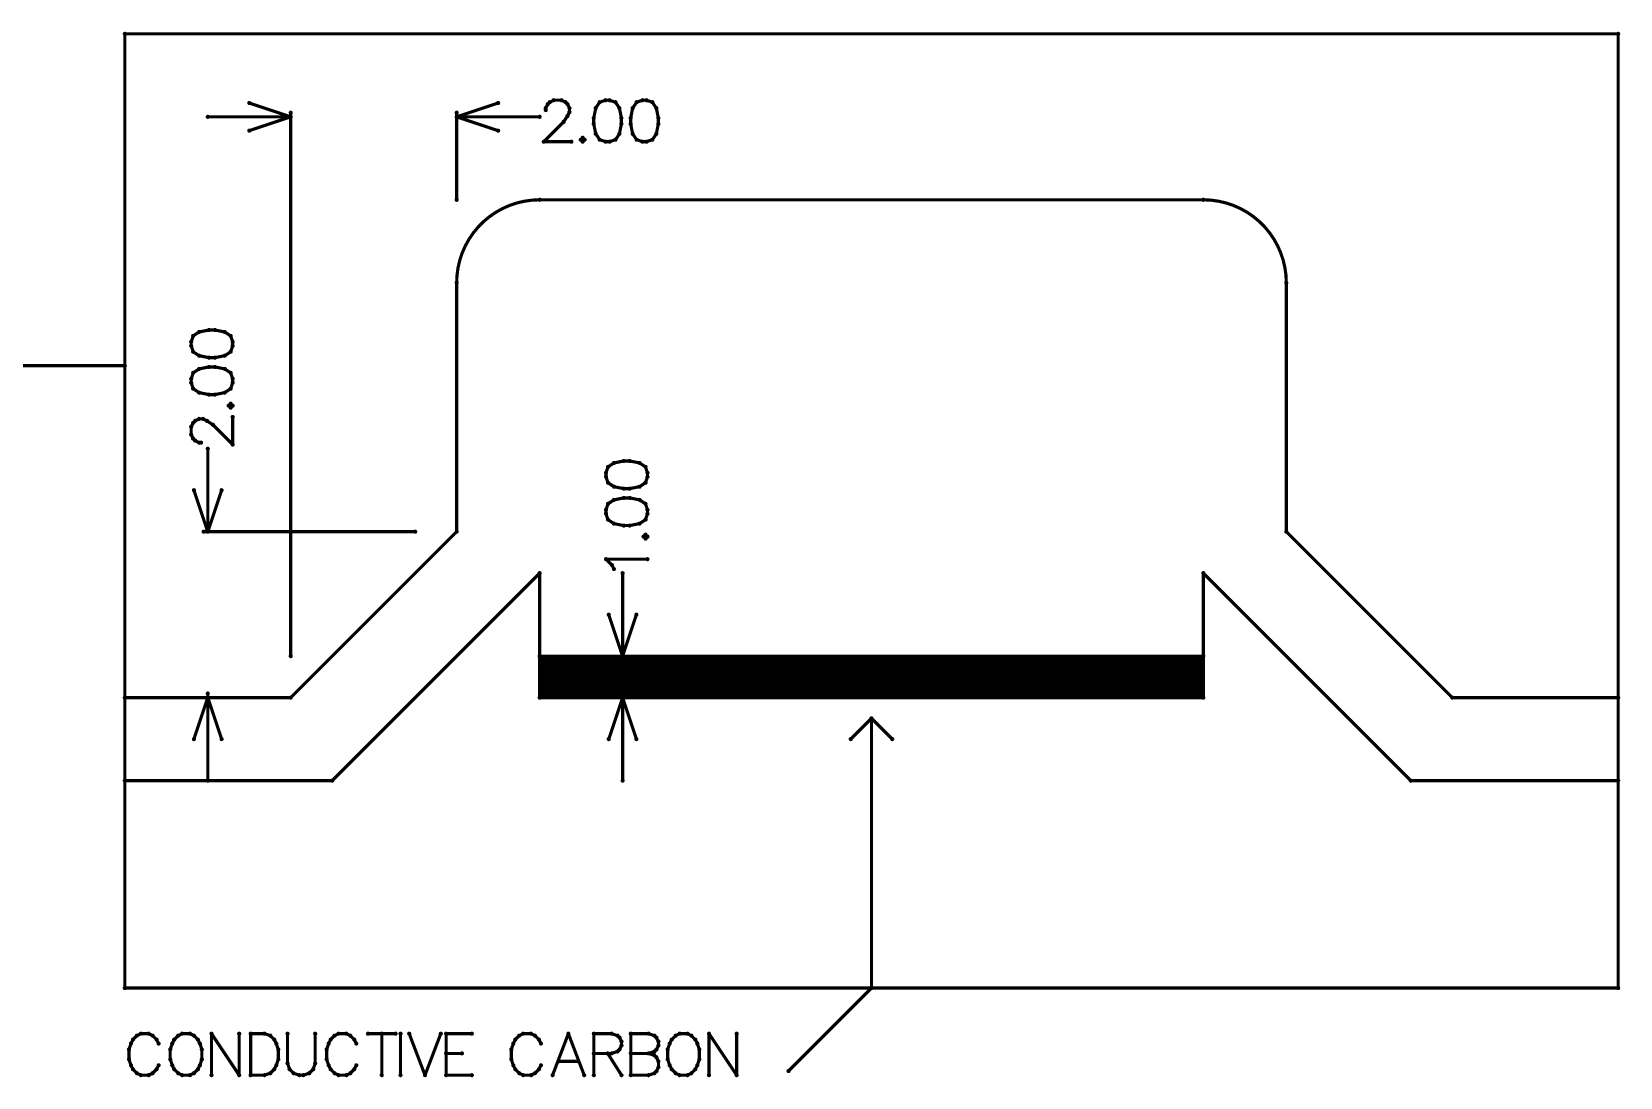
# Model space of a CAD drawing. Extents: x 0 to 200, y 0 to 200.
# Drawn here: x 67.76 to 106.05, y 136.85 to 162.05 of the extents above; entities that cross this region are included whole.
import ezdxf

# ---------------------------------------------------------------- set-up
doc = ezdxf.new("R2010")
doc.units = 0
doc.layers.get('0').update_dxf_attribs({"linetype": 'CONTINUOUS'})
doc.layers.add('gm1', color=1, linetype='CONTINUOUS')
doc.layers.add('gm2', color=1, linetype='CONTINUOUS')

# ---------------------------------------------------------------- blocks, each defined once
blk = doc.blocks.new('D10')
at = {"const_width": 0.05}
blk.add_lwpolyline([(-0.025, 0, 1), (0.025, 0, 1)], format="xyb", close=True, dxfattribs=at)
blk = doc.blocks.new('D14')
at = {"const_width": 0.999998}
blk.add_lwpolyline([(-7.999984, 0), (7.999984, 0)], dxfattribs=at)

msp = doc.modelspace()

# ---------------------------------------------------------------- linework, layer by layer
at = {"layer": 'gm1', "color": 1, "const_width": 0.0762}
for points in [[(80.00016, 158.000316, 0.414214), (78.000156, 156.000312)], [(98.000196, 156.000312, 0.414214), (96.000192, 158.000316)]]:
    msp.add_lwpolyline(points, format="xyb", dxfattribs=at)
for points in [[(80.00016, 158.000316), (80.00016, 158.000316)], [(80.00016, 158.000316), (80.00016, 158.000316)], [(80.00016, 158.000316), (96.000192, 158.000316)], [(78.000156, 150.0003), (78.000156, 156.000312)], [(98.000196, 156.000312), (98.000196, 156.000312)], [(98.000196, 156.000312), (98.000196, 156.000312)], [(98.000196, 156.000312), (98.000196, 150.0003)], [(74.000148, 146.000292), (78.000156, 150.0003)], [(98.000196, 150.0003), (102.000204, 146.000292)], [(80.00016, 149.000298), (75.00015, 144.000288)], [(80.00016, 146.000292), (80.00016, 149.000298)], [(101.000202, 144.000288), (96.000192, 149.000298)], [(96.000192, 149.000298), (96.000192, 146.000292)], [(96.000192, 147.000294), (80.00016, 147.000294)], [(74.000148, 146.000292), (70.00014, 146.000292)], [(96.000192, 146.000292), (80.00016, 146.000292)], [(102.000204, 146.000292), (106.000212, 146.000292)], [(75.00015, 144.000288), (70.00014, 144.000288)], [(106.000212, 144.000288), (101.000202, 144.000288)]]:
    msp.add_lwpolyline(points, dxfattribs=at)
at = {"layer": 'gm2', "color": 1, "const_width": 0.0762}
for points in [[(106.000212, 162.000324), (70.00014, 162.000324)], [(70.00014, 162.000324), (70.00014, 139.000278)], [(106.000212, 139.000278), (106.000212, 162.000324)], [(73.000146, 160.333651), (74.000148, 160.00032)], [(74.000148, 147.000294), (74.000148, 160.10033)], [(78.000156, 160.00032), (79.000158, 160.333651)], [(78.000156, 160.10033), (78.000156, 158.000316)], [(80.19538, 160.305011), (80.14777, 160.20978)], [(80.14777, 160.20978), (80.14777, 160.16217)], [(80.24299, 160.352611), (80.19538, 160.305011)], [(80.338211, 160.400221), (80.24299, 160.352611)], [(80.528641, 160.400221), (80.338211, 160.400221)], [(80.623861, 160.352611), (80.528641, 160.400221)], [(80.671471, 160.305011), (80.623861, 160.352611)], [(80.719081, 160.20978), (80.671471, 160.305011)], [(80.671471, 160.01933), (80.719081, 160.11456)], [(80.719081, 160.11456), (80.719081, 160.20978)], [(81.352283, 160.20978), (81.304673, 159.97173)], [(81.447493, 160.352611), (81.352283, 160.20978)], [(81.590323, 160.400221), (81.447493, 160.352611)], [(81.685543, 160.400221), (81.590323, 160.400221)], [(81.828364, 160.352611), (81.685543, 160.400221)], [(81.923584, 160.20978), (81.828364, 160.352611)], [(81.971194, 159.97173), (81.923584, 160.20978)], [(82.242564, 160.20978), (82.194954, 159.97173)], [(82.337785, 160.352611), (82.242564, 160.20978)], [(82.480605, 160.400221), (82.337785, 160.352611)], [(82.575825, 160.400221), (82.480605, 160.400221)], [(82.718655, 160.352611), (82.575825, 160.400221)], [(82.813876, 160.20978), (82.718655, 160.352611)], [(82.861486, 159.97173), (82.813876, 160.20978)], [(72.000144, 160.00032), (74.000148, 160.00032)], [(74.000148, 160.00032), (73.000146, 159.666989)], [(80.00016, 160.00032), (78.000156, 160.00032)], [(78.000156, 160.00032), (79.000158, 159.666989)], [(80.576251, 159.87653), (80.10016, 159.400439)], [(80.576251, 159.87653), (80.671471, 160.01933)], [(81.304673, 159.97173), (81.304673, 159.8289)], [(81.304673, 159.8289), (81.352283, 159.590869)], [(81.923584, 159.590869), (81.971194, 159.8289)], [(81.971194, 159.8289), (81.971194, 159.97173)], [(82.194954, 159.97173), (82.194954, 159.8289)], [(82.194954, 159.8289), (82.242564, 159.590869)], [(82.813876, 159.590869), (82.861486, 159.8289)], [(82.861486, 159.8289), (82.861486, 159.97173)], [(80.10016, 159.400439), (80.766692, 159.400439)], [(81.038062, 159.495639), (80.990452, 159.448039)], [(80.990452, 159.448039), (81.038062, 159.400439)], [(81.085662, 159.448039), (81.038062, 159.495639)], [(81.038062, 159.400439), (81.085662, 159.448039)], [(81.352283, 159.590869), (81.447493, 159.448039)], [(81.447493, 159.448039), (81.590323, 159.400439)], [(81.590323, 159.400439), (81.685543, 159.400439)], [(81.685543, 159.400439), (81.828364, 159.448039)], [(81.828364, 159.448039), (81.923584, 159.590869)], [(82.242564, 159.590869), (82.337785, 159.448039)], [(82.337785, 159.448039), (82.480605, 159.400439)], [(82.480605, 159.400439), (82.575825, 159.400439)], [(82.575825, 159.400439), (82.718655, 159.448039)], [(82.718655, 159.448039), (82.813876, 159.590869)], [(71.647863, 154.718799), (71.600253, 154.575959)], [(71.790684, 154.81402), (71.647863, 154.718799)], [(72.028734, 154.86162), (71.790684, 154.81402)], [(72.171554, 154.86162), (72.028734, 154.86162)], [(72.409605, 154.81402), (72.171554, 154.86162)], [(72.552425, 154.718799), (72.409605, 154.81402)], [(72.600035, 154.575959), (72.552425, 154.718799)], [(71.600253, 154.575959), (71.600253, 154.480759)], [(71.600253, 154.480759), (71.647863, 154.337929)], [(71.647863, 154.337929), (71.790684, 154.242708)], [(72.409605, 154.242708), (72.552425, 154.337929)], [(72.552425, 154.337929), (72.600035, 154.480759)], [(72.600035, 154.480759), (72.600035, 154.575959)], [(70.00014, 154.000308), (57.000114, 154.000308)], [(71.790684, 153.923728), (71.647863, 153.828508)], [(71.790684, 154.242708), (72.028734, 154.195098)], [(72.028734, 153.971328), (71.790684, 153.923728)], [(72.028734, 154.195098), (72.171554, 154.195098)], [(72.171554, 153.971328), (72.028734, 153.971328)], [(72.171554, 154.195098), (72.409605, 154.242708)], [(72.409605, 153.923728), (72.171554, 153.971328)], [(72.552425, 153.828508), (72.409605, 153.923728)], [(71.647863, 153.828508), (71.600253, 153.685687)], [(71.600253, 153.685687), (71.600253, 153.590467)], [(71.600253, 153.590467), (71.647863, 153.447637)], [(72.600035, 153.685687), (72.552425, 153.828508)], [(72.552425, 153.447637), (72.600035, 153.590467)], [(72.600035, 153.590467), (72.600035, 153.685687)], [(71.647863, 153.447637), (71.790684, 153.352437)], [(71.790684, 153.352437), (72.028734, 153.304807)], [(72.028734, 153.304807), (72.171554, 153.304807)], [(72.171554, 153.304807), (72.409605, 153.352437)], [(72.409605, 153.352437), (72.552425, 153.447637)], [(72.552425, 153.085816), (72.504825, 153.038206)], [(72.504825, 153.038206), (72.552425, 152.990606)], [(72.600035, 153.038206), (72.552425, 153.085816)], [(72.552425, 152.990606), (72.600035, 153.038206)], [(72.600035, 152.766836), (72.600035, 152.100314)], [(71.647863, 152.624005), (71.600253, 152.528775)], [(71.600253, 152.528775), (71.600253, 152.338345)], [(71.695473, 152.671615), (71.647863, 152.624005)], [(71.790684, 152.719225), (71.695473, 152.671615)], [(71.885904, 152.719225), (71.790684, 152.719225)], [(71.981124, 152.671615), (71.885904, 152.719225)], [(72.123944, 152.576405), (71.981124, 152.671615)], [(72.600035, 152.100314), (72.123944, 152.576405)], [(71.600253, 152.338345), (71.647863, 152.243134)], [(71.647863, 152.243134), (71.695473, 152.195524)], [(71.695473, 152.195524), (71.790684, 152.147914)], [(71.790684, 152.147914), (71.838294, 152.147914)], [(72.000144, 150.0003), (72.000144, 152.000304)], [(81.790704, 151.656893), (81.647883, 151.561693)], [(82.028754, 151.704493), (81.790704, 151.656893)], [(82.171574, 151.704493), (82.028754, 151.704493)], [(82.409625, 151.656893), (82.171574, 151.704493)], [(82.552445, 151.561693), (82.409625, 151.656893)], [(81.647883, 151.561693), (81.600273, 151.418853)], [(81.600273, 151.418853), (81.600273, 151.323633)], [(81.600273, 151.323633), (81.647883, 151.180812)], [(82.600055, 151.418853), (82.552445, 151.561693)], [(82.552445, 151.180812), (82.600055, 151.323633)], [(82.600055, 151.323633), (82.600055, 151.418853)], [(71.666813, 151.000302), (72.000144, 150.0003)], [(72.000144, 150.0003), (72.333475, 151.000302)], [(81.647883, 151.180812), (81.790704, 151.085602)], [(81.790704, 151.085602), (82.028754, 151.037972)], [(82.028754, 151.037972), (82.171574, 151.037972)], [(82.171574, 151.037972), (82.409625, 151.085602)], [(82.409625, 151.085602), (82.552445, 151.180812)], [(81.647883, 150.671401), (81.600273, 150.528561)], [(81.600273, 150.528561), (81.600273, 150.433341)], [(81.790704, 150.766612), (81.647883, 150.671401)], [(82.028754, 150.814222), (81.790704, 150.766612)], [(82.171574, 150.814222), (82.028754, 150.814222)], [(82.409625, 150.766612), (82.171574, 150.814222)], [(82.552445, 150.671401), (82.409625, 150.766612)], [(82.600055, 150.528561), (82.552445, 150.671401)], [(82.600055, 150.433341), (82.600055, 150.528561)], [(81.600273, 150.433341), (81.647883, 150.290521)], [(81.647883, 150.290521), (81.790704, 150.19531)], [(81.790704, 150.19531), (82.028754, 150.14768)], [(82.028754, 150.14768), (82.171574, 150.14768)], [(82.171574, 150.14768), (82.409625, 150.19531)], [(82.409625, 150.19531), (82.552445, 150.290521)], [(82.552445, 150.290521), (82.600055, 150.433341)], [(77.000154, 150.0003), (71.900144, 150.0003)], [(82.552445, 149.92869), (82.504845, 149.88108)], [(82.504845, 149.88108), (82.552445, 149.83348)], [(82.600055, 149.88108), (82.552445, 149.92869)], [(82.552445, 149.83348), (82.600055, 149.88108)], [(82.600055, 149.338339), (81.600273, 149.338339)], [(81.600273, 149.338339), (81.743093, 149.195518)], [(81.743093, 149.195518), (81.790704, 149.100308)], [(82.000164, 149.000298), (82.000164, 147.000294)], [(81.666833, 148.000296), (82.000164, 147.000294)], [(82.000164, 147.000294), (82.333495, 148.000296)], [(82.000164, 146.900284), (82.000164, 147.100304)], [(72.000144, 146.000292), (71.666813, 145.00029)], [(72.000144, 146.100302), (72.000144, 145.900282)], [(72.000144, 146.000292), (72.333475, 145.00029)], [(72.000144, 144.000288), (72.000144, 146.000292)], [(81.666833, 145.00029), (82.000164, 146.000292)], [(82.000164, 146.100302), (82.000164, 145.900282)], [(82.000164, 146.000292), (82.333495, 145.00029)], [(82.000164, 146.000292), (82.000164, 144.000288)], [(88.000176, 145.500291), (87.500175, 145.00029)], [(88.000176, 139.000278), (88.000176, 145.500291)], [(88.000176, 145.500291), (88.500177, 145.00029)], [(70.00014, 139.000278), (106.000212, 139.000278)], [(86.000172, 137.000274), (88.000176, 139.000278)], [(70.19536, 137.757446), (70.290581, 137.852666)], [(70.290581, 137.852666), (70.385791, 137.900266)], [(70.385791, 137.900266), (70.576231, 137.900266)], [(70.576231, 137.900266), (70.671451, 137.852666)], [(70.671451, 137.852666), (70.766662, 137.757446)], [(71.285603, 137.852666), (71.190382, 137.757446)], [(71.380823, 137.900266), (71.285603, 137.852666)], [(71.571253, 137.900266), (71.380823, 137.900266)], [(71.666473, 137.852666), (71.571253, 137.900266)], [(71.761694, 137.757446), (71.666473, 137.852666)], [(72.756716, 136.900484), (72.090194, 137.900266)], [(72.090194, 137.900266), (72.090194, 136.900484)], [(72.756716, 137.900266), (72.756716, 136.900484)], [(73.032846, 136.900484), (73.032846, 137.900266)], [(73.032846, 137.900266), (73.366117, 137.900266)], [(73.366117, 137.900266), (73.508937, 137.852666)], [(73.508937, 137.852666), (73.604157, 137.757446)], [(73.923138, 137.186144), (73.923138, 137.900266)], [(74.589659, 137.900266), (74.589659, 137.186144)], [(75.05623, 137.852666), (74.96101, 137.757446)], [(75.15145, 137.900266), (75.05623, 137.852666)], [(75.341881, 137.900266), (75.15145, 137.900266)], [(75.437101, 137.852666), (75.341881, 137.900266)], [(75.532321, 137.757446), (75.437101, 137.852666)], [(76.527343, 137.900266), (75.860822, 137.900266)], [(76.194082, 136.900484), (76.194082, 137.900266)], [(76.646363, 137.900266), (76.646363, 136.900484)], [(77.236714, 136.900484), (76.855844, 137.900266)], [(77.617585, 137.900266), (77.236714, 136.900484)], [(77.746135, 136.900484), (77.746135, 137.900266)], [(77.746135, 137.900266), (78.365047, 137.900266)], [(79.507669, 137.852666), (79.412449, 137.757446)], [(79.602879, 137.900266), (79.507669, 137.852666)], [(79.79332, 137.900266), (79.602879, 137.900266)], [(79.88854, 137.852666), (79.79332, 137.900266)], [(79.98375, 137.757446), (79.88854, 137.852666)], [(80.693131, 137.900266), (80.312251, 136.900484)], [(81.074002, 136.900484), (80.693131, 137.900266)], [(81.307283, 136.900484), (81.307283, 137.900266)], [(81.307283, 137.900266), (81.735763, 137.900266)], [(81.735763, 137.900266), (81.878594, 137.852666)], [(81.878594, 137.852666), (81.926194, 137.805056)], [(82.197564, 136.900484), (82.197564, 137.900266)], [(82.197564, 137.900266), (82.626055, 137.900266)], [(82.626055, 137.900266), (82.768876, 137.852666)], [(82.768876, 137.852666), (82.816486, 137.805056)], [(83.278297, 137.852666), (83.183076, 137.757446)], [(83.373507, 137.900266), (83.278297, 137.852666)], [(83.563947, 137.900266), (83.373507, 137.900266)], [(83.659167, 137.852666), (83.563947, 137.900266)], [(83.754378, 137.757446), (83.659167, 137.852666)], [(84.749409, 136.900484), (84.082878, 137.900266)], [(84.082878, 137.900266), (84.082878, 136.900484)], [(84.749409, 136.900484), (84.749409, 137.900266)], [(70.10014, 137.519405), (70.14775, 137.662235)], [(70.10014, 137.281355), (70.10014, 137.519405)], [(70.14775, 137.662235), (70.19536, 137.757446)], [(70.766662, 137.757446), (70.814272, 137.662235)], [(71.142772, 137.662235), (71.095162, 137.519405)], [(71.095162, 137.519405), (71.095162, 137.281355)], [(71.190382, 137.757446), (71.142772, 137.662235)], [(71.809304, 137.662235), (71.761694, 137.757446)], [(71.856914, 137.519405), (71.809304, 137.662235)], [(71.856914, 137.281355), (71.856914, 137.519405)], [(73.604157, 137.757446), (73.651767, 137.662235)], [(73.651767, 137.662235), (73.699377, 137.519405)], [(73.699377, 137.519405), (73.699377, 137.281355)], [(74.9134, 137.662235), (74.86579, 137.519405)], [(74.86579, 137.519405), (74.86579, 137.281355)], [(74.96101, 137.757446), (74.9134, 137.662235)], [(75.579931, 137.662235), (75.532321, 137.757446)], [(79.364839, 137.662235), (79.317229, 137.519405)], [(79.317229, 137.519405), (79.317229, 137.281355)], [(79.412449, 137.757446), (79.364839, 137.662235)], [(80.03136, 137.662235), (79.98375, 137.757446)], [(81.878594, 137.471805), (81.735763, 137.424175)], [(81.926194, 137.519405), (81.878594, 137.471805)], [(81.926194, 137.805056), (81.973804, 137.709835)], [(81.973804, 137.614625), (81.926194, 137.519405)], [(81.973804, 137.709835), (81.973804, 137.614625)], [(82.768876, 137.471805), (82.626055, 137.424175)], [(82.816486, 137.519405), (82.768876, 137.471805)], [(82.816486, 137.805056), (82.864096, 137.709835)], [(82.864096, 137.614625), (82.816486, 137.519405)], [(82.864096, 137.709835), (82.864096, 137.614625)], [(83.135466, 137.662235), (83.087856, 137.519405)], [(83.087856, 137.519405), (83.087856, 137.281355)], [(83.183076, 137.757446), (83.135466, 137.662235)], [(83.801988, 137.662235), (83.754378, 137.757446)], [(83.849598, 137.519405), (83.801988, 137.662235)], [(83.849598, 137.281355), (83.849598, 137.519405)], [(70.14775, 137.138534), (70.10014, 137.281355)], [(70.19536, 137.043324), (70.14775, 137.138534)], [(70.766662, 137.043324), (70.814272, 137.138534)], [(71.095162, 137.281355), (71.142772, 137.138534)], [(71.142772, 137.138534), (71.190382, 137.043324)], [(71.761694, 137.043324), (71.809304, 137.138534)], [(71.809304, 137.138534), (71.856914, 137.281355)], [(73.651767, 137.138534), (73.604157, 137.043324)], [(73.699377, 137.281355), (73.651767, 137.138534)], [(73.970748, 137.043324), (73.923138, 137.186144)], [(74.589659, 137.186144), (74.542049, 137.043324)], [(74.86579, 137.281355), (74.9134, 137.138534)], [(74.9134, 137.138534), (74.96101, 137.043324)], [(75.532321, 137.043324), (75.579931, 137.138534)], [(78.127006, 137.424175), (77.746135, 137.424175)], [(79.317229, 137.281355), (79.364839, 137.138534)], [(79.364839, 137.138534), (79.412449, 137.043324)], [(79.98375, 137.043324), (80.03136, 137.138534)], [(80.455081, 137.233744), (80.931172, 137.233744)], [(81.735763, 137.424175), (81.307283, 137.424175)], [(81.640543, 137.424175), (81.973804, 136.900484)], [(82.197564, 137.424175), (82.626055, 137.424175)], [(82.626055, 137.424175), (82.768876, 137.376575)], [(82.768876, 137.376575), (82.816486, 137.328965)], [(82.816486, 137.328965), (82.864096, 137.233744)], [(82.864096, 137.090924), (82.816486, 136.995714)], [(82.864096, 137.233744), (82.864096, 137.090924)], [(83.087856, 137.281355), (83.135466, 137.138534)], [(83.135466, 137.138534), (83.183076, 137.043324)], [(83.754378, 137.043324), (83.801988, 137.138534)], [(83.801988, 137.138534), (83.849598, 137.281355)], [(70.290581, 136.948084), (70.19536, 137.043324)], [(70.385791, 136.900484), (70.290581, 136.948084)], [(70.576231, 136.900484), (70.385791, 136.900484)], [(70.671451, 136.948084), (70.576231, 136.900484)], [(70.671451, 136.948084), (70.766662, 137.043324)], [(71.190382, 137.043324), (71.285603, 136.948084)], [(71.285603, 136.948084), (71.380823, 136.900484)], [(71.380823, 136.900484), (71.571253, 136.900484)], [(71.571253, 136.900484), (71.666473, 136.948084)], [(71.666473, 136.948084), (71.761694, 137.043324)], [(73.366117, 136.900484), (73.032846, 136.900484)], [(73.508937, 136.948084), (73.366117, 136.900484)], [(73.604157, 137.043324), (73.508937, 136.948084)], [(74.065968, 136.948084), (73.970748, 137.043324)], [(74.208788, 136.900484), (74.065968, 136.948084)], [(74.304009, 136.900484), (74.208788, 136.900484)], [(74.446839, 136.948084), (74.304009, 136.900484)], [(74.542049, 137.043324), (74.446839, 136.948084)], [(74.96101, 137.043324), (75.05623, 136.948084)], [(75.05623, 136.948084), (75.15145, 136.900484)], [(75.15145, 136.900484), (75.341881, 136.900484)], [(75.341881, 136.900484), (75.437101, 136.948084)], [(75.437101, 136.948084), (75.532321, 137.043324)], [(77.746135, 136.900484), (78.365047, 136.900484)], [(79.412449, 137.043324), (79.507669, 136.948084)], [(79.507669, 136.948084), (79.602879, 136.900484)], [(79.602879, 136.900484), (79.79332, 136.900484)], [(79.79332, 136.900484), (79.88854, 136.948084)], [(79.88854, 136.948084), (79.98375, 137.043324)], [(82.626055, 136.900484), (82.197564, 136.900484)], [(82.768876, 136.948084), (82.626055, 136.900484)], [(82.816486, 136.995714), (82.768876, 136.948084)], [(83.183076, 137.043324), (83.278297, 136.948084)], [(83.278297, 136.948084), (83.373507, 136.900484)], [(83.373507, 136.900484), (83.563947, 136.900484)], [(83.563947, 136.900484), (83.659167, 136.948084)], [(83.659167, 136.948084), (83.754378, 137.043324)]]:
    msp.add_lwpolyline(points, dxfattribs=at)

# ---------------------------------------------------------------- block references
at = {"layer": 'gm1'}
for name, p in [('D10', (80.00016, 158.000316)), ('D10', (80.00016, 158.000316)), ('D10', (80.00016, 158.000316)), ('D10', (80.00016, 158.000316)), ('D10', (96.000192, 158.000316)), ('D10', (96.000192, 158.000316)), ('D10', (78.000156, 156.000312)), ('D10', (78.000156, 156.000312)), ('D10', (98.000196, 156.000312)), ('D10', (98.000196, 156.000312)), ('D10', (98.000196, 156.000312)), ('D10', (98.000196, 156.000312)), ('D10', (78.000156, 150.0003)), ('D10', (98.000196, 150.0003)), ('D10', (80.00016, 149.000298)), ('D10', (80.00016, 149.000298)), ('D10', (96.000192, 149.000298)), ('D10', (80.00016, 147.000294)), ('D10', (96.000192, 147.000294)), ('D14', (88.000176, 146.500293)), ('D10', (70.00014, 146.000292)), ('D10', (74.000148, 146.000292)), ('D10', (74.000148, 146.000292)), ('D10', (80.00016, 146.000292)), ('D10', (96.000192, 146.000292)), ('D10', (102.000204, 146.000292)), ('D10', (106.000212, 146.000292)), ('D10', (70.00014, 144.000288)), ('D10', (75.00015, 144.000288)), ('D10', (101.000202, 144.000288)), ('D10', (106.000212, 144.000288))]:
    msp.add_blockref(name, p, dxfattribs=at)
at = {"layer": 'gm2'}
for p in [(70.00014, 162.000324), (106.000212, 162.000324), (80.338211, 160.400221), (80.528641, 160.400221), (81.590323, 160.400221), (81.685543, 160.400221), (82.480605, 160.400221), (82.575825, 160.400221), (73.000146, 160.333651), (74.000148, 160.10033), (78.000156, 160.10033), (79.000158, 160.333651), (80.14777, 160.20978), (80.14777, 160.16217), (80.19538, 160.305011), (80.24299, 160.352611), (80.623861, 160.352611), (80.671471, 160.305011), (80.671471, 160.01933), (80.719081, 160.20978), (80.719081, 160.11456), (81.352283, 160.20978), (81.447493, 160.352611), (81.828364, 160.352611), (81.923584, 160.20978), (82.242564, 160.20978), (82.337785, 160.352611), (82.718655, 160.352611), (82.813876, 160.20978), (72.000144, 160.00032), (73.000146, 159.666989), (74.000148, 160.00032), (74.000148, 160.00032), (78.000156, 160.00032), (78.000156, 160.00032), (79.000158, 159.666989), (80.00016, 160.00032), (80.576251, 159.87653), (80.576251, 159.87653), (81.304673, 159.97173), (81.304673, 159.8289), (81.971194, 159.97173), (81.971194, 159.8289), (82.194954, 159.97173), (82.194954, 159.8289), (82.861486, 159.97173), (82.861486, 159.8289), (80.10016, 159.400439), (80.10016, 159.400439), (80.766692, 159.400439), (80.990452, 159.448039), (80.990452, 159.448039), (81.038062, 159.495639), (81.038062, 159.400439), (81.085662, 159.448039), (81.352283, 159.590869), (81.447493, 159.448039), (81.447493, 159.448039), (81.590323, 159.400439), (81.685543, 159.400439), (81.828364, 159.448039), (81.923584, 159.590869), (82.242564, 159.590869), (82.337785, 159.448039), (82.337785, 159.448039), (82.480605, 159.400439), (82.575825, 159.400439), (82.718655, 159.448039), (82.813876, 159.590869), (78.000156, 158.000316), (71.647863, 154.718799), (71.790684, 154.81402), (72.028734, 154.86162), (72.171554, 154.86162), (72.409605, 154.81402), (72.552425, 154.718799), (72.552425, 154.718799), (71.600253, 154.575959), (71.600253, 154.480759), (71.647863, 154.337929), (72.552425, 154.337929), (72.600035, 154.575959), (72.600035, 154.480759), (70.00014, 154.000308), (71.790684, 154.242708), (71.790684, 153.923728), (72.028734, 154.195098), (72.028734, 153.971328), (72.171554, 154.195098), (72.171554, 153.971328), (72.409605, 154.242708), (72.409605, 153.923728), (71.600253, 153.685687), (71.600253, 153.590467), (71.647863, 153.828508), (72.552425, 153.828508), (72.552425, 153.828508), (72.600035, 153.685687), (72.600035, 153.590467), (71.647863, 153.447637), (71.790684, 153.352437), (72.028734, 153.304807), (72.171554, 153.304807), (72.409605, 153.352437), (72.552425, 153.447637), (72.504825, 153.038206), (72.552425, 153.085816), (72.552425, 153.085816), (72.552425, 152.990606), (72.600035, 153.038206), (72.600035, 152.766836), (71.600253, 152.528775), (71.647863, 152.624005), (71.695473, 152.671615), (71.790684, 152.719225), (71.885904, 152.719225), (71.981124, 152.671615), (72.123944, 152.576405), (71.600253, 152.338345), (71.647863, 152.243134), (71.695473, 152.195524), (71.790684, 152.147914), (71.838294, 152.147914), (72.000144, 152.000304), (72.600035, 152.100314), (81.790704, 151.656893), (82.028754, 151.704493), (82.171574, 151.704493), (82.409625, 151.656893), (81.600273, 151.418853), (81.600273, 151.323633), (81.647883, 151.561693), (82.552445, 151.561693), (82.600055, 151.418853), (82.600055, 151.323633), (71.666813, 151.000302), (72.333475, 151.000302), (81.647883, 151.180812), (81.790704, 151.085602), (82.028754, 151.037972), (82.171574, 151.037972), (82.409625, 151.085602), (82.552445, 151.180812), (82.552445, 151.180812), (81.600273, 150.528561), (81.647883, 150.671401), (81.790704, 150.766612), (82.028754, 150.814222), (82.171574, 150.814222), (82.409625, 150.766612), (82.552445, 150.671401), (82.600055, 150.528561), (81.600273, 150.433341), (81.647883, 150.290521), (81.790704, 150.19531), (82.028754, 150.14768), (82.171574, 150.14768), (82.409625, 150.19531), (82.552445, 150.290521), (82.552445, 150.290521), (82.600055, 150.433341), (71.900144, 150.0003), (72.000144, 150.0003), (72.000144, 150.0003), (77.000154, 150.0003), (82.504845, 149.88108), (82.552445, 149.92869), (82.552445, 149.83348), (82.552445, 149.83348), (82.600055, 149.88108), (81.600273, 149.338339), (82.600055, 149.338339), (81.743093, 149.195518), (81.790704, 149.100308), (82.000164, 149.000298), (81.666833, 148.000296), (82.333495, 148.000296), (74.000148, 147.000294), (82.000164, 147.100304), (82.000164, 147.000294), (82.000164, 147.000294), (82.000164, 146.900284), (72.000144, 146.100302), (72.000144, 146.000292), (72.000144, 146.000292), (72.000144, 146.000292), (72.000144, 145.900282), (82.000164, 146.100302), (82.000164, 146.000292), (82.000164, 146.000292), (82.000164, 145.900282), (88.000176, 145.500291), (88.000176, 145.500291), (71.666813, 145.00029), (72.333475, 145.00029), (81.666833, 145.00029), (82.333495, 145.00029), (87.500175, 145.00029), (88.500177, 145.00029), (72.000144, 144.000288), (82.000164, 144.000288), (70.00014, 139.000278), (70.00014, 139.000278), (88.000176, 139.000278), (88.000176, 139.000278), (106.000212, 139.000278), (70.290581, 137.852666), (70.385791, 137.900266), (70.576231, 137.900266), (70.671451, 137.852666), (71.285603, 137.852666), (71.380823, 137.900266), (71.571253, 137.900266), (71.666473, 137.852666), (72.090194, 137.900266), (72.756716, 137.900266), (73.032846, 137.900266), (73.366117, 137.900266), (73.508937, 137.852666), (73.508937, 137.852666), (73.923138, 137.900266), (74.589659, 137.900266), (75.05623, 137.852666), (75.15145, 137.900266), (75.341881, 137.900266), (75.437101, 137.852666), (75.860822, 137.900266), (76.194082, 137.900266), (76.527343, 137.900266), (76.646363, 137.900266), (76.855844, 137.900266), (77.617585, 137.900266), (77.746135, 137.900266), (78.365047, 137.900266), (79.507669, 137.852666), (79.602879, 137.900266), (79.79332, 137.900266), (79.88854, 137.852666), (80.693131, 137.900266), (80.693131, 137.900266), (81.307283, 137.900266), (81.735763, 137.900266), (81.878594, 137.852666), (81.878594, 137.852666), (82.197564, 137.900266), (82.626055, 137.900266), (82.768876, 137.852666), (83.278297, 137.852666), (83.373507, 137.900266), (83.563947, 137.900266), (83.659167, 137.852666), (84.082878, 137.900266), (84.749409, 137.900266), (70.10014, 137.519405), (70.14775, 137.662235), (70.19536, 137.757446), (70.766662, 137.757446), (70.814272, 137.662235), (71.095162, 137.519405), (71.142772, 137.662235), (71.190382, 137.757446), (71.761694, 137.757446), (71.809304, 137.662235), (71.856914, 137.519405), (73.604157, 137.757446), (73.651767, 137.662235), (73.699377, 137.519405), (74.86579, 137.519405), (74.9134, 137.662235), (74.96101, 137.757446), (75.532321, 137.757446), (75.532321, 137.757446), (75.579931, 137.662235), (77.746135, 137.424175), (78.127006, 137.424175), (79.317229, 137.519405), (79.364839, 137.662235), (79.412449, 137.757446), (79.98375, 137.757446), (80.03136, 137.662235), (81.307283, 137.424175), (81.640543, 137.424175), (81.735763, 137.424175), (81.878594, 137.471805), (81.926194, 137.805056), (81.926194, 137.519405), (81.973804, 137.709835), (81.973804, 137.614625), (82.197564, 137.424175), (82.626055, 137.424175), (82.626055, 137.424175), (82.768876, 137.471805), (82.816486, 137.805056), (82.816486, 137.519405), (82.864096, 137.709835), (82.864096, 137.614625), (83.087856, 137.519405), (83.087856, 137.519405), (83.135466, 137.662235), (83.183076, 137.757446), (83.754378, 137.757446), (83.801988, 137.662235), (83.849598, 137.519405), (70.10014, 137.281355), (70.14775, 137.138534), (70.19536, 137.043324), (70.766662, 137.043324), (70.814272, 137.138534), (71.095162, 137.281355), (71.142772, 137.138534), (71.142772, 137.138534), (71.190382, 137.043324), (71.761694, 137.043324), (71.809304, 137.138534), (71.856914, 137.281355), (73.604157, 137.043324), (73.651767, 137.138534), (73.699377, 137.281355), (73.923138, 137.186144), (73.970748, 137.043324), (74.542049, 137.043324), (74.589659, 137.186144), (74.86579, 137.281355), (74.9134, 137.138534), (74.96101, 137.043324), (75.532321, 137.043324), (75.579931, 137.138534), (79.317229, 137.281355), (79.364839, 137.138534), (79.412449, 137.043324), (79.98375, 137.043324), (80.03136, 137.138534), (80.455081, 137.233744), (80.931172, 137.233744), (82.768876, 137.376575), (82.816486, 137.328965), (82.864096, 137.233744), (82.864096, 137.090924), (83.087856, 137.281355), (83.135466, 137.138534), (83.183076, 137.043324), (83.754378, 137.043324), (83.801988, 137.138534), (83.849598, 137.281355), (70.290581, 136.948084), (70.385791, 136.900484), (70.576231, 136.900484), (70.671451, 136.948084), (70.671451, 136.948084), (71.285603, 136.948084), (71.380823, 136.900484), (71.571253, 136.900484), (71.666473, 136.948084), (72.090194, 136.900484), (72.756716, 136.900484), (73.032846, 136.900484), (73.366117, 136.900484), (73.508937, 136.948084), (74.065968, 136.948084), (74.208788, 136.900484), (74.304009, 136.900484), (74.446839, 136.948084), (75.05623, 136.948084), (75.15145, 136.900484), (75.341881, 136.900484), (75.437101, 136.948084), (76.194082, 136.900484), (76.646363, 136.900484), (77.236714, 136.900484), (77.746135, 136.900484), (77.746135, 136.900484), (78.365047, 136.900484), (79.507669, 136.948084), (79.602879, 136.900484), (79.79332, 136.900484), (79.88854, 136.948084), (80.312251, 136.900484), (81.074002, 136.900484), (81.307283, 136.900484), (81.973804, 136.900484), (82.197564, 136.900484), (82.197564, 136.900484), (82.626055, 136.900484), (82.768876, 136.948084), (82.816486, 136.995714), (83.278297, 136.948084), (83.373507, 136.900484), (83.563947, 136.900484), (83.659167, 136.948084), (84.082878, 136.900484), (84.749409, 136.900484), (84.749409, 136.900484), (86.000172, 137.000274)]:
    msp.add_blockref('D10', p, dxfattribs=at)

doc.saveas('drawing.dxf')
